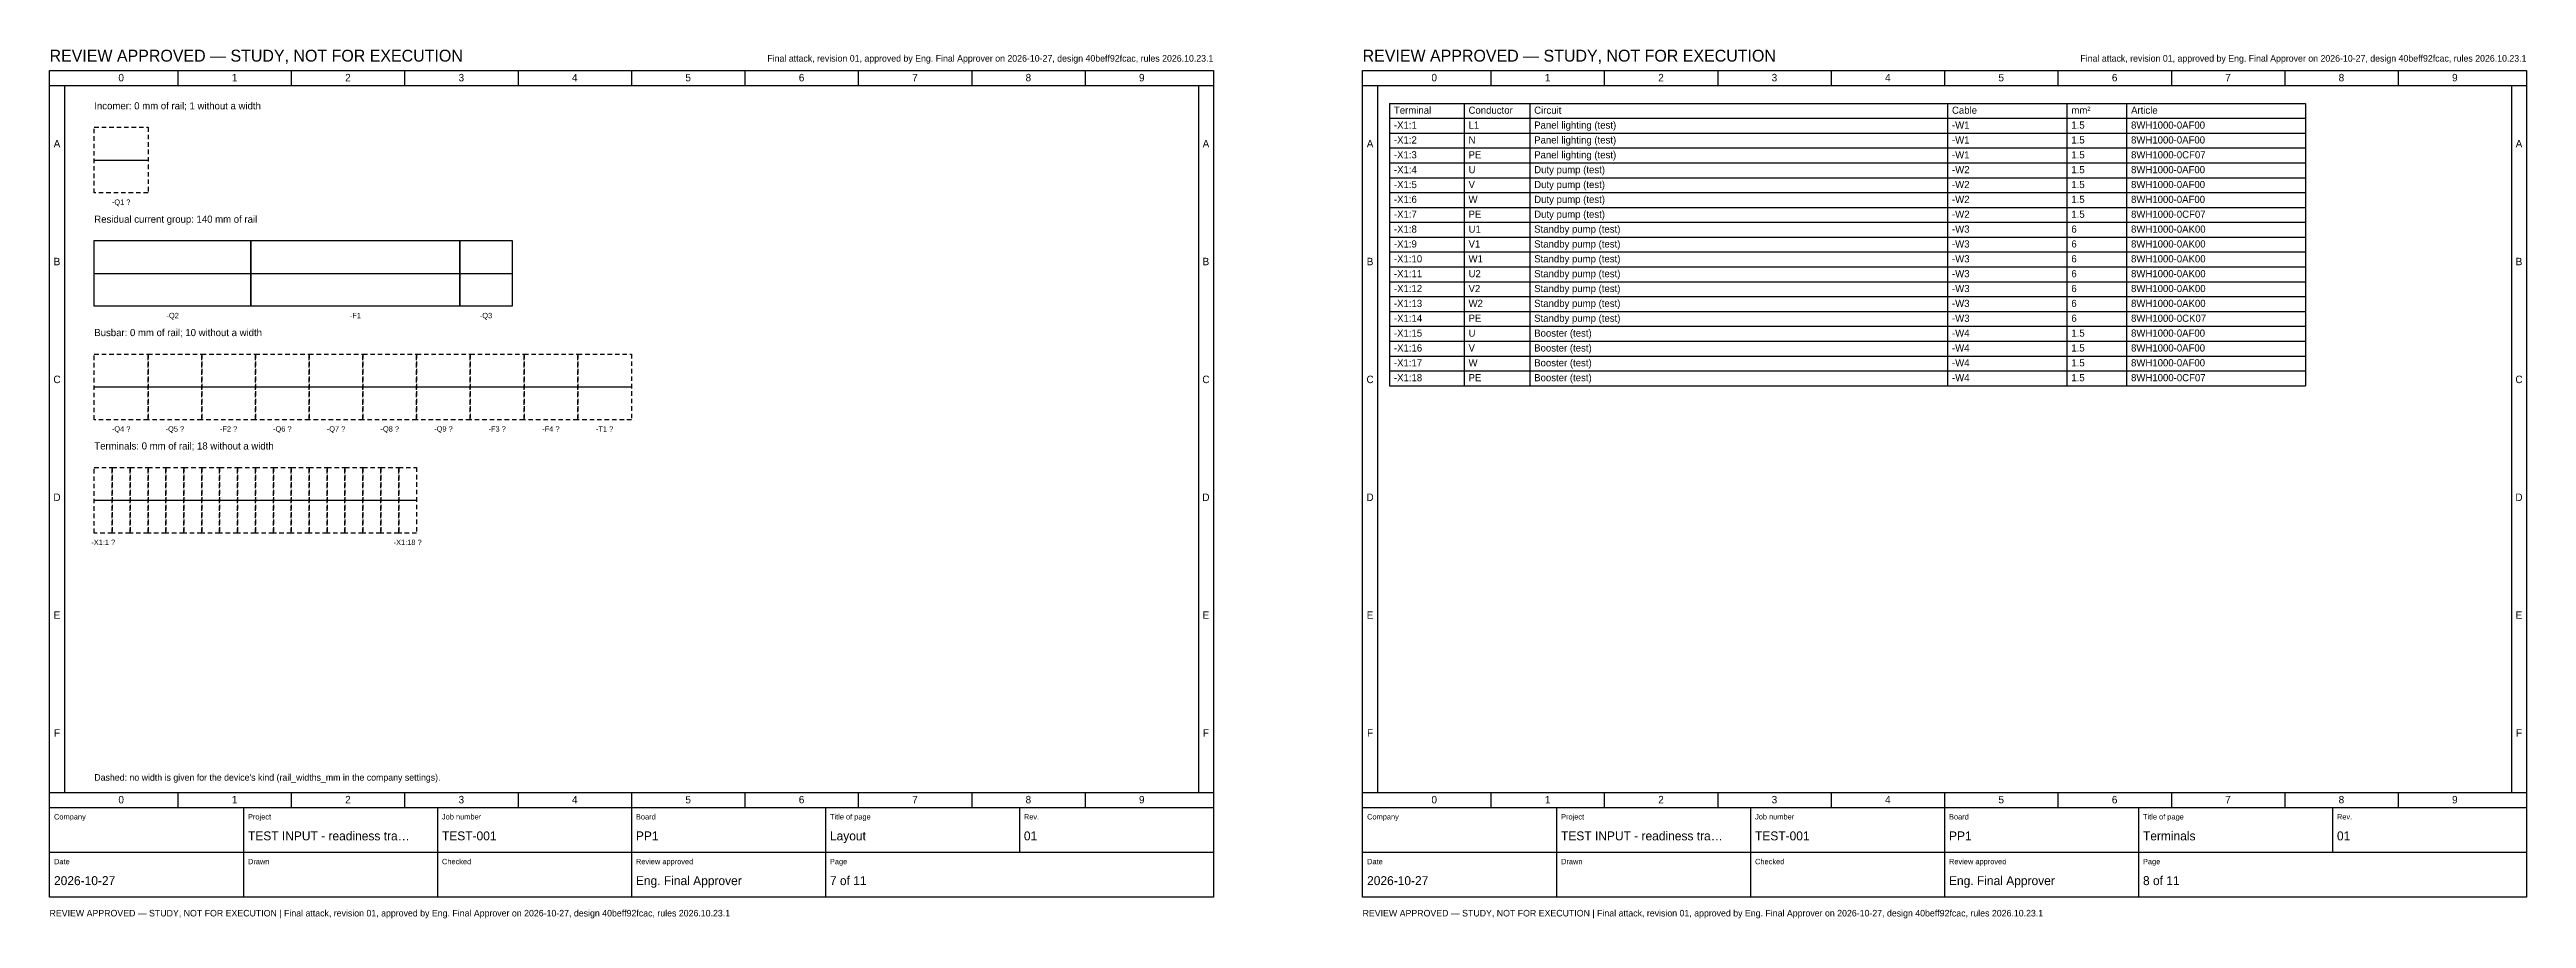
# Model space of a CAD drawing. Header units: millimetres. Extents: x 20 to 4810, y 3 to 294.
# Drawn here: x 2660 to 3490, y 3 to 294 of the extents above; entities that cross this region are included whole.
import ezdxf
from ezdxf.enums import TextEntityAlignment as Align

# ---------------------------------------------------------------- set-up
doc = ezdxf.new("R2010")
doc.units = ezdxf.units.MM
doc.linetypes.add('DASHED', pattern=[2.5, 1.5, -1])
for name, color, linetype in [('DASHED', 8, 'DASHED'), ('FRAME', 7, 'CONTINUOUS'), ('SYMBOLS', 7, 'CONTINUOUS'), ('TEXT', 7, 'CONTINUOUS')]:
    doc.layers.add(name, color=color, linetype=linetype)

msp = doc.modelspace()

# ---------------------------------------------------------------- linework, layer by layer
at = {"layer": 'DASHED'}
for points in [[(2675, 268), (2693, 268), (2693, 246), (2675, 246)], [(2675, 192), (2693, 192), (2693, 170), (2675, 170)], [(2693, 192), (2711, 192), (2711, 170), (2693, 170)], [(2711, 192), (2729, 192), (2729, 170), (2711, 170)], [(2729, 192), (2747, 192), (2747, 170), (2729, 170)], [(2747, 192), (2765, 192), (2765, 170), (2747, 170)], [(2765, 192), (2783, 192), (2783, 170), (2765, 170)], [(2783, 192), (2801, 192), (2801, 170), (2783, 170)], [(2801, 192), (2819, 192), (2819, 170), (2801, 170)], [(2819, 192), (2837, 192), (2837, 170), (2819, 170)], [(2837, 192), (2855, 192), (2855, 170), (2837, 170)], [(2675, 154), (2681, 154), (2681, 132), (2675, 132)], [(2681, 154), (2687, 154), (2687, 132), (2681, 132)], [(2687, 154), (2693, 154), (2693, 132), (2687, 132)], [(2693, 154), (2699, 154), (2699, 132), (2693, 132)], [(2699, 154), (2705, 154), (2705, 132), (2699, 132)], [(2705, 154), (2711, 154), (2711, 132), (2705, 132)], [(2711, 154), (2717, 154), (2717, 132), (2711, 132)], [(2717, 154), (2723, 154), (2723, 132), (2717, 132)], [(2723, 154), (2729, 154), (2729, 132), (2723, 132)], [(2729, 154), (2735, 154), (2735, 132), (2729, 132)], [(2735, 154), (2741, 154), (2741, 132), (2735, 132)], [(2741, 154), (2747, 154), (2747, 132), (2741, 132)], [(2747, 154), (2753, 154), (2753, 132), (2747, 132)], [(2753, 154), (2759, 154), (2759, 132), (2753, 132)], [(2759, 154), (2765, 154), (2765, 132), (2759, 132)], [(2765, 154), (2771, 154), (2771, 132), (2765, 132)], [(2771, 154), (2777, 154), (2777, 132), (2771, 132)], [(2777, 154), (2783, 154), (2783, 132), (2777, 132)]]:
    msp.add_lwpolyline(points, close=True, dxfattribs=at)
at = {"layer": 'FRAME'}
for points in [[(2660, 287), (3050, 287), (3050, 10), (2660, 10)], [(3100, 287), (3490, 287), (3490, 10), (3100, 10)], [(2675, 230), (2727.5, 230), (2727.5, 208), (2675, 208)], [(2727.5, 230), (2797.5, 230), (2797.5, 208), (2727.5, 208)], [(2797.5, 230), (2815, 230), (2815, 208), (2797.5, 208)]]:
    msp.add_lwpolyline(points, close=True, dxfattribs=at)
at = {"layer": 'SYMBOLS'}
for p, q in [((2703, 287), (2703, 282)), ((2741, 287), (2741, 282)), ((2779, 287), (2779, 282)), ((2817, 287), (2817, 282)), ((2855, 287), (2855, 282)), ((2893, 287), (2893, 282)), ((2931, 287), (2931, 282)), ((2969, 287), (2969, 282)), ((3007, 287), (3007, 282)), ((3143, 287), (3143, 282)), ((3181, 287), (3181, 282)), ((3219, 287), (3219, 282)), ((3257, 287), (3257, 282)), ((3295, 287), (3295, 282)), ((3333, 287), (3333, 282)), ((3371, 287), (3371, 282)), ((3409, 287), (3409, 282)), ((3447, 287), (3447, 282)), ((2660, 282), (3050, 282)), ((2665, 282), (2665, 45)), ((3045, 282), (3045, 45)), ((3100, 282), (3490, 282)), ((3105, 282), (3105, 45)), ((3109, 276), (3416, 276)), ((3109, 276), (3109, 181.38)), ((3134, 276), (3134, 181.38)), ((3156, 276), (3156, 181.38)), ((3296, 276), (3296, 181.38)), ((3336, 276), (3336, 181.38)), ((3356, 276), (3356, 181.38)), ((3416, 276), (3416, 181.38)), ((3485, 282), (3485, 45)), ((3109, 271.02), (3416, 271.02)), ((3109, 266.04), (3416, 266.04)), ((3109, 261.06), (3416, 261.06)), ((2675, 257), (2693, 257)), ((3109, 256.08), (3416, 256.08)), ((3109, 251.1), (3416, 251.1)), ((3109, 246.12), (3416, 246.12)), ((3109, 241.14), (3416, 241.14)), ((3109, 236.16), (3416, 236.16)), ((3109, 231.18), (3416, 231.18)), ((3109, 226.2), (3416, 226.2)), ((2675, 219), (2815, 219)), ((3109, 221.22), (3416, 221.22)), ((3109, 216.24), (3416, 216.24)), ((3109, 211.26), (3416, 211.26)), ((3109, 206.28), (3416, 206.28)), ((3109, 201.3), (3416, 201.3)), ((3109, 196.32), (3416, 196.32)), ((3109, 191.34), (3416, 191.34)), ((3109, 186.36), (3416, 186.36)), ((2675, 181), (2855, 181)), ((3109, 181.38), (3416, 181.38)), ((2675, 143), (2783, 143)), ((2660, 45), (3050, 45)), ((2703, 45), (2703, 40)), ((2741, 45), (2741, 40)), ((2779, 45), (2779, 40)), ((2817, 45), (2817, 40)), ((2855, 45), (2855, 40)), ((2893, 45), (2893, 40)), ((2931, 45), (2931, 40)), ((2969, 45), (2969, 40)), ((3007, 45), (3007, 40)), ((3100, 45), (3490, 45)), ((3143, 45), (3143, 40)), ((3181, 45), (3181, 40)), ((3219, 45), (3219, 40)), ((3257, 45), (3257, 40)), ((3295, 45), (3295, 40)), ((3333, 45), (3333, 40)), ((3371, 45), (3371, 40)), ((3409, 45), (3409, 40)), ((3447, 45), (3447, 40)), ((2660, 40), (3050, 40)), ((2725, 40), (2725, 25)), ((2790, 40), (2790, 25)), ((2855, 40), (2855, 25)), ((2920, 40), (2920, 25)), ((2985, 40), (2985, 25)), ((3100, 40), (3490, 40)), ((3165, 40), (3165, 25)), ((3230, 40), (3230, 25)), ((3295, 40), (3295, 25)), ((3360, 40), (3360, 25)), ((3425, 40), (3425, 25)), ((2660, 25), (3050, 25)), ((2725, 25), (2725, 10)), ((2790, 25), (2790, 10)), ((2855, 25), (2855, 10)), ((2920, 25), (2920, 10)), ((3100, 25), (3490, 25)), ((3165, 25), (3165, 10)), ((3230, 25), (3230, 10)), ((3295, 25), (3295, 10)), ((3360, 25), (3360, 10))]:
    msp.add_line(p, q, dxfattribs=at)

# ---------------------------------------------------------------- texts
at = {"layer": 'TEXT'}
for s, height, p in [('REVIEW APPROVED — STUDY, NOT FOR EXECUTION', 4, (2660, 290)), ('REVIEW APPROVED — STUDY, NOT FOR EXECUTION', 4, (3100, 290)), ('Incomer: 0 mm of rail; 1 without a width', 2.4, (2675, 274)), ('Terminal', 2.4, (3110.5, 272.52)), ('Conductor', 2.4, (3135.5, 272.52)), ('Circuit', 2.4, (3157.5, 272.52)), ('Cable', 2.4, (3297.5, 272.52)), ('mm²', 2.4, (3337.5, 272.52)), ('Article', 2.4, (3357.5, 272.52)), ('-X1:1', 2.4, (3110.5, 267.54)), ('L1', 2.4, (3135.5, 267.54)), ('Panel lighting (test)', 2.4, (3157.5, 267.54)), ('-W1', 2.4, (3297.5, 267.54)), ('1.5', 2.4, (3337.5, 267.54)), ('8WH1000-0AF00', 2.4, (3357.5, 267.54)), ('-X1:2', 2.4, (3110.5, 262.56)), ('-X1:3', 2.4, (3110.5, 257.58)), ('N', 2.4, (3135.5, 262.56)), ('PE', 2.4, (3135.5, 257.58)), ('Panel lighting (test)', 2.4, (3157.5, 262.56)), ('Panel lighting (test)', 2.4, (3157.5, 257.58)), ('-W1', 2.4, (3297.5, 262.56)), ('-W1', 2.4, (3297.5, 257.58)), ('1.5', 2.4, (3337.5, 262.56)), ('1.5', 2.4, (3337.5, 257.58)), ('8WH1000-0AF00', 2.4, (3357.5, 262.56)), ('8WH1000-0CF07', 2.4, (3357.5, 257.58)), ('-X1:4', 2.4, (3110.5, 252.6)), ('-X1:5', 2.4, (3110.5, 247.62)), ('V', 2.4, (3135.5, 247.62)), ('U', 2.4, (3135.5, 252.6)), ('Duty pump (test)', 2.4, (3157.5, 252.6)), ('Duty pump (test)', 2.4, (3157.5, 247.62)), ('-W2', 2.4, (3297.5, 252.6)), ('-W2', 2.4, (3297.5, 247.62)), ('1.5', 2.4, (3337.5, 252.6)), ('1.5', 2.4, (3337.5, 247.62)), ('8WH1000-0AF00', 2.4, (3357.5, 252.6)), ('8WH1000-0AF00', 2.4, (3357.5, 247.62)), ('-X1:6', 2.4, (3110.5, 242.64)), ('W', 2.4, (3135.5, 242.64)), ('Duty pump (test)', 2.4, (3157.5, 242.64)), ('-W2', 2.4, (3297.5, 242.64)), ('1.5', 2.4, (3337.5, 242.64)), ('8WH1000-0AF00', 2.4, (3357.5, 242.64)), ('Residual current group: 140 mm of rail', 2.4, (2675, 236)), ('-X1:7', 2.4, (3110.5, 237.66)), ('-X1:8', 2.4, (3110.5, 232.68)), ('U1', 2.4, (3135.5, 232.68)), ('PE', 2.4, (3135.5, 237.66)), ('Standby pump (test)', 2.4, (3157.5, 232.68)), ('Duty pump (test)', 2.4, (3157.5, 237.66)), ('-W2', 2.4, (3297.5, 237.66)), ('-W3', 2.4, (3297.5, 232.68)), ('6', 2.4, (3337.5, 232.68)), ('1.5', 2.4, (3337.5, 237.66)), ('8WH1000-0CF07', 2.4, (3357.5, 237.66)), ('8WH1000-0AK00', 2.4, (3357.5, 232.68)), ('-X1:9', 2.4, (3110.5, 227.7)), ('-X1:10', 2.4, (3110.5, 222.72)), ('V1', 2.4, (3135.5, 227.7)), ('W1', 2.4, (3135.5, 222.72)), ('Standby pump (test)', 2.4, (3157.5, 227.7)), ('Standby pump (test)', 2.4, (3157.5, 222.72)), ('-W3', 2.4, (3297.5, 227.7)), ('-W3', 2.4, (3297.5, 222.72)), ('6', 2.4, (3337.5, 227.7)), ('6', 2.4, (3337.5, 222.72)), ('8WH1000-0AK00', 2.4, (3357.5, 227.7)), ('8WH1000-0AK00', 2.4, (3357.5, 222.72)), ('-X1:11', 2.4, (3110.5, 217.74)), ('U2', 2.4, (3135.5, 217.74)), ('Standby pump (test)', 2.4, (3157.5, 217.74)), ('-W3', 2.4, (3297.5, 217.74)), ('6', 2.4, (3337.5, 217.74)), ('8WH1000-0AK00', 2.4, (3357.5, 217.74)), ('-X1:12', 2.4, (3110.5, 212.76)), ('-X1:13', 2.4, (3110.5, 207.78)), ('V2', 2.4, (3135.5, 212.76)), ('W2', 2.4, (3135.5, 207.78)), ('Standby pump (test)', 2.4, (3157.5, 212.76)), ('Standby pump (test)', 2.4, (3157.5, 207.78)), ('-W3', 2.4, (3297.5, 212.76)), ('-W3', 2.4, (3297.5, 207.78)), ('6', 2.4, (3337.5, 212.76)), ('6', 2.4, (3337.5, 207.78)), ('8WH1000-0AK00', 2.4, (3357.5, 212.76)), ('8WH1000-0AK00', 2.4, (3357.5, 207.78)), ('Busbar: 0 mm of rail; 10 without a width', 2.4, (2675, 198)), ('-X1:14', 2.4, (3110.5, 202.8)), ('-X1:15', 2.4, (3110.5, 197.82)), ('U', 2.4, (3135.5, 197.82)), ('PE', 2.4, (3135.5, 202.8)), ('Standby pump (test)', 2.4, (3157.5, 202.8)), ('Booster (test)', 2.4, (3157.5, 197.82)), ('-W3', 2.4, (3297.5, 202.8)), ('-W4', 2.4, (3297.5, 197.82)), ('6', 2.4, (3337.5, 202.8)), ('1.5', 2.4, (3337.5, 197.82)), ('8WH1000-0CK07', 2.4, (3357.5, 202.8)), ('8WH1000-0AF00', 2.4, (3357.5, 197.82)), ('-X1:16', 2.4, (3110.5, 192.84)), ('V', 2.4, (3135.5, 192.84)), ('Booster (test)', 2.4, (3157.5, 192.84)), ('-W4', 2.4, (3297.5, 192.84)), ('1.5', 2.4, (3337.5, 192.84)), ('8WH1000-0AF00', 2.4, (3357.5, 192.84)), ('-X1:17', 2.4, (3110.5, 187.86)), ('-X1:18', 2.4, (3110.5, 182.88)), ('W', 2.4, (3135.5, 187.86)), ('PE', 2.4, (3135.5, 182.88)), ('Booster (test)', 2.4, (3157.5, 187.86)), ('Booster (test)', 2.4, (3157.5, 182.88)), ('-W4', 2.4, (3297.5, 187.86)), ('-W4', 2.4, (3297.5, 182.88)), ('1.5', 2.4, (3337.5, 187.86)), ('1.5', 2.4, (3337.5, 182.88)), ('8WH1000-0AF00', 2.4, (3357.5, 187.86)), ('8WH1000-0CF07', 2.4, (3357.5, 182.88)), ('Terminals: 0 mm of rail; 18 without a width', 2.4, (2675, 160)), ("Dashed: no width is given for the device's kind (rail_widths_mm in the company settings).", 2.2, (2675, 49)), ('Company', 1.8, (2661.5, 36)), ('Project', 1.8, (2726.5, 36)), ('Job number', 1.8, (2791.5, 36)), ('Board', 1.8, (2856.5, 36)), ('Title of page', 1.8, (2921.5, 36)), ('Rev.', 1.8, (2986.5, 36)), ('Company', 1.8, (3101.5, 36)), ('Project', 1.8, (3166.5, 36)), ('Job number', 1.8, (3231.5, 36)), ('Board', 1.8, (3296.5, 36)), ('Title of page', 1.8, (3361.5, 36)), ('Rev.', 1.8, (3426.5, 36)), ('TEST INPUT - readiness tra…', 3, (2726.5, 29)), ('TEST-001', 3, (2791.5, 29)), ('PP1', 3, (2856.5, 29)), ('Layout', 3, (2921.5, 29)), ('01', 3, (2986.5, 29)), ('TEST INPUT - readiness tra…', 3, (3166.5, 29)), ('TEST-001', 3, (3231.5, 29)), ('PP1', 3, (3296.5, 29)), ('Terminals', 3, (3361.5, 29)), ('01', 3, (3426.5, 29)), ('Date', 1.8, (2661.5, 21)), ('2026-10-27', 3, (2661.5, 14)), ('Drawn', 1.8, (2726.5, 21)), ('Checked', 1.8, (2791.5, 21)), ('Review approved', 1.8, (2856.5, 21)), ('Eng. Final Approver', 3, (2856.5, 14)), ('Page', 1.8, (2921.5, 21)), ('7 of 11', 3, (2921.5, 14)), ('Date', 1.8, (3101.5, 21)), ('2026-10-27', 3, (3101.5, 14)), ('Drawn', 1.8, (3166.5, 21)), ('Checked', 1.8, (3231.5, 21)), ('Review approved', 1.8, (3296.5, 21)), ('Eng. Final Approver', 3, (3296.5, 14)), ('8 of 11', 3, (3361.5, 14)), ('Page', 1.8, (3361.5, 21)), ('REVIEW APPROVED — STUDY, NOT FOR EXECUTION | Final attack, revision 01, approved by Eng. Final Approver on 2026-10-27, design 40beff92fcac, rules 2026.10.23.1', 2.2, (2660, 3.5)), ('REVIEW APPROVED — STUDY, NOT FOR EXECUTION | Final attack, revision 01, approved by Eng. Final Approver on 2026-10-27, design 40beff92fcac, rules 2026.10.23.1', 2.2, (3100, 3.5))]:
    msp.add_text(s, height=height, dxfattribs=at).set_placement(p)
for p in [(3050, 290), (3490, 290)]:
    msp.add_text('Final attack, revision 01, approved by Eng. Final Approver on 2026-10-27, design 40beff92fcac, rules 2026.10.23.1', height=2.2, dxfattribs=at).set_placement(p, align=Align.RIGHT)
for s, height, p in [('0', 2.5, (2684, 283.4)), ('1', 2.5, (2722, 283.4)), ('2', 2.5, (2760, 283.4)), ('3', 2.5, (2798, 283.4)), ('4', 2.5, (2836, 283.4)), ('5', 2.5, (2874, 283.4)), ('6', 2.5, (2912, 283.4)), ('7', 2.5, (2950, 283.4)), ('8', 2.5, (2988, 283.4)), ('9', 2.5, (3026, 283.4)), ('0', 2.5, (3124, 283.4)), ('1', 2.5, (3162, 283.4)), ('2', 2.5, (3200, 283.4)), ('3', 2.5, (3238, 283.4)), ('4', 2.5, (3276, 283.4)), ('5', 2.5, (3314, 283.4)), ('6', 2.5, (3352, 283.4)), ('7', 2.5, (3390, 283.4)), ('8', 2.5, (3428, 283.4)), ('9', 2.5, (3466, 283.4)), ('A', 2.5, (2662.5, 261.25)), ('A', 2.5, (3047.5, 261.25)), ('A', 2.5, (3102.5, 261.25)), ('A', 2.5, (3487.5, 261.25)), ('-Q1 ?', 1.8, (2684, 242)), ('B', 2.5, (2662.5, 221.75)), ('B', 2.5, (3047.5, 221.75)), ('B', 2.5, (3102.5, 221.75)), ('B', 2.5, (3487.5, 221.75)), ('-Q2', 1.8, (2701.25, 204)), ('-F1', 1.8, (2762.5, 204)), ('-Q3', 1.8, (2806.25, 204)), ('C', 2.5, (2662.5, 182.25)), ('C', 2.5, (3047.5, 182.25)), ('C', 2.5, (3102.5, 182.25)), ('C', 2.5, (3487.5, 182.25)), ('-Q4 ?', 1.8, (2684, 166)), ('-Q5 ?', 1.8, (2702, 166)), ('-F2 ?', 1.8, (2720, 166)), ('-Q6 ?', 1.8, (2738, 166)), ('-Q7 ?', 1.8, (2756, 166)), ('-Q8 ?', 1.8, (2774, 166)), ('-Q9 ?', 1.8, (2792, 166)), ('-F3 ?', 1.8, (2810, 166)), ('-F4 ?', 1.8, (2828, 166)), ('-T1 ?', 1.8, (2846, 166)), ('D', 2.5, (2662.5, 142.75)), ('D', 2.5, (3047.5, 142.75)), ('D', 2.5, (3102.5, 142.75)), ('D', 2.5, (3487.5, 142.75)), ('-X1:1 ?', 1.8, (2678, 128)), ('-X1:18 ?', 1.8, (2780, 128)), ('E', 2.5, (2662.5, 103.25)), ('E', 2.5, (3047.5, 103.25)), ('E', 2.5, (3102.5, 103.25)), ('E', 2.5, (3487.5, 103.25)), ('F', 2.5, (2662.5, 63.75)), ('F', 2.5, (3047.5, 63.75)), ('F', 2.5, (3102.5, 63.75)), ('F', 2.5, (3487.5, 63.75)), ('0', 2.5, (2684, 41.4)), ('1', 2.5, (2722, 41.4)), ('2', 2.5, (2760, 41.4)), ('3', 2.5, (2798, 41.4)), ('4', 2.5, (2836, 41.4)), ('5', 2.5, (2874, 41.4)), ('6', 2.5, (2912, 41.4)), ('7', 2.5, (2950, 41.4)), ('8', 2.5, (2988, 41.4)), ('9', 2.5, (3026, 41.4)), ('0', 2.5, (3124, 41.4)), ('1', 2.5, (3162, 41.4)), ('2', 2.5, (3200, 41.4)), ('3', 2.5, (3238, 41.4)), ('4', 2.5, (3276, 41.4)), ('5', 2.5, (3314, 41.4)), ('6', 2.5, (3352, 41.4)), ('7', 2.5, (3390, 41.4)), ('8', 2.5, (3428, 41.4)), ('9', 2.5, (3466, 41.4))]:
    msp.add_text(s, height=height, dxfattribs=at).set_placement(p, align=Align.CENTER)

doc.saveas('drawing.dxf')
